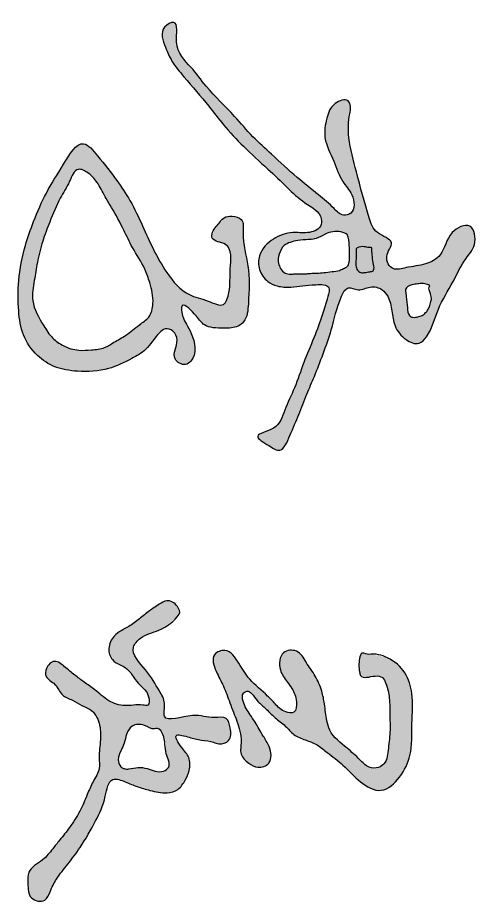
# Model space of a CAD drawing. Extents: x 174641 to 414490, y 73126 to 493158.
# Drawn here: x 370264 to 370778, y 174398 to 175387 of the extents above; entities that cross this region are included whole.
import ezdxf

# ---------------------------------------------------------------- set-up
doc = ezdxf.new("R2010")
doc.units = 0
doc.header["$LTSCALE"] = 1000
doc.header["$MEASUREMENT"] = 0
doc.layers.add('文字和字符', color=7, linetype='Continuous')

msp = doc.modelspace()

# ---------------------------------------------------------------- hatches: boundary and pattern name
at = {"layer": '文字和字符'}
h = msp.add_hatch(color=6, dxfattribs=at)
edge = h.paths.add_edge_path()
edge.add_spline(control_points=[(370635.27, 175279.91), (370635.21, 175279.65), (370631.96, 175243.02), (370644.42, 175212.84), (370653.15, 175174.46), (370662.72, 175145.09), (370688.47, 175138.26), (370672.24, 175120.97), (370682.41, 175103.14), (370701.06, 175109.4), (370718.78, 175109.97), (370741.43, 175122.42), (370742.82, 175146.79), (370772.92, 175161.45), (370777.56, 175132.36), (370761.7, 175115.87), (370750.53, 175090.31), (370732.24, 175062.63), (370726.89, 175036.75), (370712.02, 175020.22), (370695.31, 175027.56), (370680.99, 175045.99), (370683.26, 175069.48), (370670.98, 175084.99), (370657.49, 175088.16), (370645.7, 175080.43), (370632.07, 175088.58), (370620.62, 175065.63), (370616.47, 175042.25), (370605.56, 175011.84), (370596.49, 174987.99), (370586.7, 174965.86), (370578.14, 174942.87), (370569.65, 174923.99), (370559.84, 174899.09), (370544.48, 174909.34), (370523.84, 174921.28), (370555.99, 174926.81), (370562.19, 174950.08), (370574.46, 174974.12), (370583.29, 175002.02), (370595.06, 175028.63), (370604.49, 175053.92), (370609.24, 175071.06), (370614.67, 175089.19), (370590.14, 175089.02), (370574.09, 175085.77), (370555, 175086.16), (370541.65, 175092.38), (370532.82, 175105.01), (370532.87, 175124.89), (370548.46, 175141.29), (370569.48, 175148.48), (370587.24, 175145.56), (370603.06, 175150.56), (370604.72, 175169.37), (370583.22, 175179.83), (370564.6, 175198.21), (370541.9, 175220.01), (370517.02, 175241.98), (370495.2, 175265.65), (370474.47, 175292.76), (370454.63, 175315.57), (370436.44, 175336.93), (370428.8, 175355.04), (370421.35, 175375.01), (370445.17, 175387.15), (370437.14, 175351.5), (370457.32, 175334.04), (370478.05, 175304.88), (370503.52, 175281.38), (370525.96, 175254.12), (370550.35, 175232.46), (370573.92, 175209.96), (370598.59, 175190.78), (370615.14, 175177), (370626.01, 175164.94), (370642.07, 175168.87), (370639.42, 175190.54), (370624.8, 175204.89), (370617.87, 175228.25), (370604.92, 175250.44), (370608.85, 175274.35), (370614.48, 175290.89), (370637.04, 175301.26), (370635.3, 175280.05), (370635.27, 175279.91)], knot_values=[0, 0, 0, 0, 37.200114, 91.320491, 165.552277, 191.794321, 218.377312, 240.981666, 262.088012, 282.142005, 312.686531, 339.649791, 378.667629, 407.600467, 437.073636, 462.079158, 503.038538, 551.641933, 598.38254, 613.574993, 634.379376, 661.836336, 708.993627, 722.171326, 741.234276, 760.297225, 776.271776, 792.569008, 846.885535, 886.364067, 923.879172, 953.564578, 987.654437, 1022.983531, 1050.737693, 1069.313673, 1091.638002, 1119.125063, 1152.028231, 1189.926643, 1231.5094, 1273.175743, 1312.041059, 1340.553805, 1354.652933, 1375.412602, 1414.027671, 1435.47698, 1451.393633, 1473.994605, 1495.440379, 1528.930707, 1560.560192, 1583.420751, 1605.787661, 1617.314314, 1652.832859, 1689.166989, 1730.614602, 1782.406199, 1827.708188, 1864.317555, 1924.161807, 1954.751664, 1978.414961, 2009.901325, 2025.877661, 2056.206106, 2101.924511, 2138.940455, 2203.653812, 2245.874288, 2285.588792, 2339.12041, 2381.889891, 2414.291903, 2431.736174, 2443.518671, 2472.148613, 2496.841057, 2531.490224, 2570.411868, 2600.571575, 2626.813618, 2647.271258, 2667.490218, 2667.490218, 2667.490218, 2667.490218], degree=3, periodic=0)
edge = h.paths.add_edge_path(flags=16)
edge.add_spline(control_points=[(370632.1, 175144.78), (370632.15, 175144.67), (370635.39, 175132.6), (370634.39, 175123.78), (370635.52, 175115.56), (370632.96, 175108.91), (370628.13, 175106.89), (370622.76, 175104.05), (370615.03, 175103.54), (370606.73, 175102.3), (370598.52, 175101.64), (370591.69, 175101.76), (370583.57, 175100.43), (370576.14, 175101.33), (370568.66, 175100.41), (370562.25, 175101.32), (370557.83, 175106.46), (370554.61, 175113.83), (370555.86, 175123.26), (370560.25, 175132.71), (370568.99, 175136.46), (370578.1, 175138.99), (370588.88, 175138.89), (370600.5, 175140.49), (370609.03, 175146.84), (370618.47, 175148.6), (370625.54, 175147.72), (370629.64, 175146.8), (370632.08, 175144.81), (370632.1, 175144.78)], knot_values=[0, 0, 0, 0, 17.404746, 29.387846, 42.985867, 50.266335, 56.954161, 63.801774, 75.581128, 88.455483, 98.941086, 109.792245, 116.806441, 133.072793, 140.441564, 148.341049, 158.751059, 166.832285, 181.387675, 196.945751, 207.369773, 219.600317, 236.294444, 252.093415, 267.338386, 279.187562, 291.635416, 295.082405, 299.162326, 299.162326, 299.162326, 299.162326], degree=3, periodic=0)
edge = h.paths.add_edge_path(flags=16)
edge.add_spline(control_points=[(370724.3, 175086.63), (370724.24, 175086.58), (370726.17, 175075.83), (370725.98, 175069.12), (370723.23, 175061.65), (370719.99, 175057.46), (370716.18, 175054.09), (370711.04, 175052.92), (370706.09, 175051.71), (370699.76, 175054.72), (370699.91, 175064.7), (370698.56, 175072.56), (370698, 175079.35), (370696.38, 175085.25), (370704, 175089.02), (370711.02, 175089.48), (370717.13, 175091.45), (370724.36, 175086.67), (370724.3, 175086.63)], knot_values=[0, 0, 0, 0, 11.032394, 27.080246, 35.7167, 42.398017, 49.241922, 56.254438, 64.042896, 70.017142, 82.400073, 100.141744, 104.717416, 111.155207, 123.02071, 132.051492, 141.212423, 151.788927, 151.788927, 151.788927, 151.788927], degree=3, periodic=0)
h = msp.add_hatch(color=6, dxfattribs=at)
edge = h.paths.add_edge_path()
edge.add_spline(control_points=[(370485.91, 175153.74), (370485.81, 175153.64), (370475.1, 175135.14), (370506.38, 175137.24), (370500.09, 175104.32), (370502.33, 175085.71), (370495.43, 175061.4), (370474.56, 175072.75), (370451.21, 175076.36), (370423.82, 175108.68), (370407.61, 175146.34), (370391.16, 175181.76), (370373.37, 175208.13), (370357.9, 175227.51), (370334.68, 175256.1), (370313.04, 175218.63), (370296.27, 175193.38), (370282.46, 175161.42), (370271.07, 175129.24), (370264.3, 175095.45), (370264.44, 175061.67), (370268.88, 175031.9), (370283.97, 175009.4), (370306.06, 174995.22), (370334, 174990.88), (370364.29, 174992.34), (370388.65, 175004.63), (370410.05, 175016.25), (370417.8, 175031.38), (370428.92, 175040.97), (370439.3, 175037.52), (370445.14, 175023.5), (370433.62, 175007.21), (370450.28, 174997.11), (370465.1, 175008.47), (370461.51, 175029.24), (370453.21, 175044.02), (370447.85, 175052.77), (370445.14, 175073.43), (370464.16, 175054.52), (370473.19, 175040.4), (370492.92, 175040.26), (370508.41, 175040.22), (370520.72, 175050), (370522.47, 175075.47), (370524.08, 175109.03), (370514.16, 175137.55), (370517.54, 175162.75), (370504.03, 175165.69), (370493.66, 175165.48), (370486, 175153.84), (370485.91, 175153.74)], knot_values=[0, 0, 0, 0, 18.772704, 41.477809, 80.044627, 116.802218, 137.16377, 161.475231, 192.122008, 241.084265, 322.841358, 366.476474, 403.599349, 452.266279, 480.822437, 525.281218, 577.345985, 625.678179, 664.966098, 720.530015, 767.556127, 805.470545, 843.947055, 876.303707, 911.805465, 960.132454, 999.3713, 1024.963912, 1058.777917, 1069.239579, 1081.911788, 1097.237565, 1126.410668, 1144.842947, 1154.50106, 1197.467328, 1213.824352, 1225.506518, 1243.541639, 1270.934025, 1289.010321, 1319.830534, 1342.259698, 1352.785688, 1381.704372, 1440.604971, 1492.626113, 1513.017666, 1528.122336, 1540.553544, 1559.179396, 1559.179396, 1559.179396, 1559.179396], degree=3, periodic=0)
edge = h.paths.add_edge_path(flags=16)
edge.add_spline(control_points=[(370369.15, 175175.1), (370369.3, 175174.85), (370383.58, 175149.19), (370392.29, 175129.05), (370405.48, 175110.02), (370412.66, 175088.83), (370417.07, 175070.66), (370412.64, 175051.97), (370398.16, 175043.35), (370386.64, 175032.2), (370372.56, 175025.45), (370360.89, 175017.01), (370346.84, 175016.02), (370331.15, 175014.66), (370315.83, 175019.48), (370301.98, 175029.15), (370290.89, 175046.73), (370278.35, 175067.95), (370282.82, 175092.97), (370286.23, 175114.94), (370291.61, 175137.05), (370300.61, 175160.68), (370310.16, 175184.13), (370321.57, 175201.16), (370329.06, 175221.47), (370345.36, 175213.12), (370355.2, 175200.55), (370360.43, 175189.49), (370369.09, 175175.21), (370369.15, 175175.1)], knot_values=[0, 0, 0, 0, 40.204211, 70.058468, 108.464216, 130.884004, 163.643923, 185.732296, 204.334618, 231.03456, 252.428664, 268.982791, 289.824735, 309.33459, 334.505674, 354.736006, 378.254387, 420.802499, 451.909656, 480.365956, 514.245068, 545.922498, 586.383232, 616.269524, 639.057016, 655.457897, 678.34596, 704.341019, 720.45671, 720.45671, 720.45671, 720.45671], degree=3, periodic=0)
h = msp.add_hatch(color=6, dxfattribs=at)
edge = h.paths.add_edge_path()
edge.add_spline(control_points=[(370444.54, 174720.57), (370444.38, 174720.33), (370422.31, 174699.11), (370403.83, 174697.81), (370387.14, 174679.02), (370409.21, 174657.95), (370420.2, 174638.74), (370430.37, 174622.1), (370423.47, 174596.63), (370460.73, 174611.75), (370478.75, 174603.46), (370498.58, 174606.99), (370502.25, 174592.54), (370503.06, 174578.7), (370490.5, 174574.43), (370480.86, 174578.78), (370469.48, 174579.49), (370457.39, 174582.66), (370449.12, 174584.97), (370437.13, 174587.07), (370447.89, 174569.88), (370456.64, 174561.66), (370457.17, 174546.41), (370451.41, 174534.8), (370444.31, 174523.69), (370428.72, 174519.48), (370413.5, 174523.34), (370397.64, 174527.64), (370385.21, 174532.99), (370366.19, 174540.42), (370362.08, 174511.68), (370351.24, 174488.71), (370336.52, 174462.56), (370320.93, 174441.95), (370307.97, 174426.3), (370300.93, 174412.54), (370295.62, 174397.58), (370275.38, 174401.76), (370276.06, 174418.49), (370274.7, 174435.98), (370292.39, 174444.42), (370302.44, 174457.27), (370312.21, 174469.61), (370323.22, 174482.88), (370333.81, 174499.91), (370341.49, 174517.65), (370347.98, 174533.77), (370356.65, 174546.55), (370354.35, 174563.16), (370357.32, 174579.76), (370356.73, 174598.77), (370348.51, 174614.14), (370335.12, 174618.18), (370325.85, 174625.21), (370312.15, 174628.98), (370308.02, 174643.39), (370294.35, 174648.64), (370295.57, 174661.44), (370305.56, 174671.36), (370317.7, 174661.14), (370327.43, 174652.99), (370338.81, 174644.18), (370349.31, 174637.38), (370358.03, 174629.79), (370368.02, 174621.8), (370384.77, 174616.64), (370398.22, 174620.39), (370411.91, 174617.55), (370411.13, 174632.95), (370401.72, 174639.81), (370393.39, 174650.13), (370386.14, 174662.62), (370369.28, 174666.14), (370364.3, 174683.19), (370371.63, 174698.82), (370387.26, 174705.58), (370400.21, 174715.15), (370410.86, 174724.45), (370421.18, 174730.87), (370431.67, 174737.62), (370443.54, 174733.35), (370444.58, 174720.65), (370444.54, 174720.57)], knot_values=[0, 0, 0, 0, 39.878613, 71.084001, 88.571602, 128.557403, 167.51423, 188.674821, 208.323573, 251.533868, 286.022948, 304.040745, 319.866458, 339.38013, 355.294206, 363.866941, 383.035676, 402.399015, 414.36713, 422.122541, 442.348267, 461.81608, 481.686971, 497.958095, 516.551099, 533.839574, 560.727072, 581.394562, 601.159722, 620.894041, 649.426299, 690.673374, 738.289465, 770.144861, 799.264352, 821.404135, 836.808472, 857.647162, 880.926807, 898.121658, 926.751504, 950.035011, 967.352307, 991.998193, 1021.862108, 1050.46209, 1072.140687, 1094.880373, 1111.335022, 1139.52005, 1164.970822, 1190.259232, 1204.665599, 1221.240117, 1239.017221, 1259.177234, 1277.618397, 1289.978389, 1306.483927, 1324.261031, 1344.706721, 1362.799886, 1383.241029, 1396.927367, 1410.79459, 1436.58756, 1464.687551, 1472.224323, 1485.322698, 1508.470744, 1522.732623, 1540.039638, 1566.844928, 1584.840343, 1605.723939, 1632.903668, 1653.059236, 1673.030566, 1691.341619, 1704.216169, 1722.92022, 1735.167177, 1735.167177, 1735.167177, 1735.167177], degree=3, periodic=0)
edge = h.paths.add_edge_path(flags=16)
edge.add_spline(control_points=[(370420.27, 174592.84), (370420.36, 174592.83), (370433.5, 174581.2), (370426.25, 174567.62), (370436.57, 174550.93), (370426.46, 174543.99), (370417.67, 174544.85), (370408.72, 174548.42), (370398.56, 174550.28), (370390.21, 174547.47), (370383.43, 174547.45), (370378.04, 174550.65), (370375.22, 174559.01), (370379.45, 174567.83), (370383.89, 174576.76), (370385.28, 174586.67), (370391.2, 174598.13), (370406.71, 174597.88), (370412.29, 174591.52), (370420.24, 174592.85), (370420.27, 174592.84)], knot_values=[0, 0, 0, 0, 12.518583, 43.117128, 64.43384, 73.999097, 86.909074, 99.916825, 114.388405, 128.459585, 136.124934, 141.701946, 153.518143, 168.483557, 180.957273, 194.904784, 210.427714, 229.577537, 246.211116, 250.540926, 250.540926, 250.540926, 250.540926], degree=3, periodic=0)
h = msp.add_hatch(color=6, dxfattribs=at)
edge = h.paths.add_edge_path()
edge.add_spline(control_points=[(370656.55, 174675.72), (370656.76, 174675.75), (370683.49, 174673.34), (370697.55, 174656.58), (370707.18, 174628.93), (370703.57, 174597.91), (370705.56, 174564.95), (370692.89, 174538.65), (370671.06, 174518.06), (370644.82, 174533.03), (370629.42, 174551.7), (370612.05, 174564.26), (370598.94, 174575.2), (370585.67, 174580.16), (370572.05, 174584.84), (370563.41, 174596.63), (370550.97, 174604.72), (370541.55, 174615.35), (370531.47, 174623.36), (370526.95, 174631.04), (370520.85, 174635.74), (370514.29, 174631.76), (370516.17, 174619.94), (370522.33, 174610.15), (370531.17, 174597.92), (370537.48, 174585.45), (370546.65, 174572.23), (370549.39, 174553.22), (370532.53, 174547.8), (370521.48, 174553.98), (370511.43, 174563.95), (370515.62, 174581.75), (370509.34, 174600.84), (370501.39, 174620.84), (370494.65, 174640.34), (370485.72, 174655.68), (370478.97, 174675.59), (370499.99, 174683.88), (370511.71, 174664.89), (370523.45, 174645.89), (370540.14, 174633.07), (370552.45, 174619.72), (370560.65, 174611.2), (370575.37, 174609.04), (370576.57, 174625.17), (370572.18, 174635.96), (370563.8, 174646.73), (370555.45, 174658.46), (370556.71, 174679.7), (370578.22, 174681.89), (370586.64, 174665.75), (370597.05, 174651.93), (370604.07, 174635.92), (370607.4, 174618.91), (370608.59, 174604.16), (370613.75, 174585.13), (370630.3, 174572.72), (370645.07, 174559.84), (370655.09, 174548.67), (370666.52, 174548.21), (370677.05, 174555.32), (370678.11, 174572.12), (370680.79, 174589.7), (370679.59, 174608.48), (370680.14, 174626.24), (370676.93, 174640.09), (370672.24, 174650.98), (370661.07, 174652.55), (370647.76, 174647.22), (370645.28, 174660.19), (370645.43, 174667.35), (370647.34, 174679.57), (370656.47, 174675.71), (370656.55, 174675.72)], knot_values=[0, 0, 0, 0, 29.30094, 65.038017, 98.639858, 145.229586, 194.795516, 232.114749, 266.925891, 301.913022, 339.267477, 370.852415, 390.177296, 409.795645, 429.660369, 448.333163, 468.729795, 490.881928, 507.437968, 521.157629, 529.07634, 535.254347, 547.876184, 571.501508, 585.319952, 610.337259, 628.877614, 654.734455, 672.908705, 688.379255, 706.720612, 726.29753, 758.239497, 788.950264, 816.810279, 842.152582, 868.097908, 885.262369, 914.728674, 944.648733, 982.813695, 999.650213, 1020.22886, 1032.723569, 1049.493141, 1071.095002, 1083.923681, 1105.362623, 1132.075217, 1152.211283, 1174.931511, 1200.704595, 1226.158921, 1246.312234, 1272.681377, 1287.962092, 1326.688213, 1353.277295, 1371.722858, 1386.128581, 1396.514529, 1421.520631, 1449.460288, 1472.518928, 1499.291724, 1522.558099, 1533.076665, 1544.456492, 1567.099854, 1573.093813, 1593.678612, 1602.883204, 1613.437455, 1613.437455, 1613.437455, 1613.437455], degree=3, periodic=0)

# ---------------------------------------------------------------- linework, layer by layer
at = {"layer": '文字和字符', "color": 6}
for points, start_tangent, end_tangent in [([(370635.27, 175279.91), (370634.24, 175253.12), (370642.48, 175215), (370656.89, 175163.48), (370666.16, 175147), (370681.6, 175135.67), (370676.46, 175120.21), (370683.66, 175106.82), (370698.08, 175107.85), (370719.7, 175111.97), (370736.18, 175122.27), (370749.56, 175147), (370769.12, 175154.21), (370774.27, 175133.6), (370765.01, 175118.15), (370750.59, 175092.39), (370734.12, 175061.48), (370720.73, 175030.57), (370712.49, 175023.36), (370698.08, 175027.48), (370685.72, 175042.94), (370677.49, 175075.91), (370671.31, 175083.12), (370657.92, 175086.21), (370644.54, 175083.12), (370633.21, 175085.18), (370626, 175075.91), (370614.48, 175038.5), (370605.36, 175011.55), (370595.58, 174986.34), (370587.27, 174966.63), (370578.23, 174943.79), (370568.34, 174920.33), (370557.02, 174903.84), (370544.66, 174908.99), (370532.3, 174919.3), (370549.81, 174928.57), (370562.58, 174948.55), (370573.4, 174973.63), (370583.77, 175001.74), (370595.11, 175029.54), (370604.75, 175055.84), (370610.6, 175075.54), (370611.71, 175085.64), (370597.08, 175088.79), (370569.37, 175086.21), (370553.96, 175087.41), (370543.63, 175092.39), (370534.36, 175105.79), (370534.36, 175121.24), (370549.81, 175139.79), (370571.43, 175147), (370587.91, 175147), (370602.32, 175154.21), (370603.35, 175162.45), (370585.07, 175180.37), (370565.25, 175197.48), (370543.63, 175218.09), (370516.31, 175243.52), (370494.21, 175267.55), (370477.73, 175288.15), (370449.93, 175321.12), (370436.55, 175338.64), (370429.34, 175354.09), (370428.31, 175376.76), (370438.61, 175381.91), (370441.7, 175360.28), (370457.91, 175331.6), (370474.64, 175310.82), (370506.56, 175276.82), (370526.93, 175254.22), (370547.75, 175234.58), (370576.33, 175208.67), (370600.26, 175189.24), (370617.77, 175173.79), (370628.06, 175166.58), (370636.3, 175168.64), (370637.33, 175189.24), (370627.44, 175204.03), (370617.28, 175226.85), (370607.47, 175253.12), (370609.53, 175274.76), (370618.8, 175291.24), (370633.21, 175294.34), (370635.27, 175279.91)], (-0.237905, -0.971288), (-0.237905, -0.971288)), ([(370485.91, 175153.74), (370481.63, 175140.91), (370496.36, 175133.77), (370501.71, 175106.5), (370500.16, 175080.06), (370493.98, 175066.75), (370476.88, 175070.55), (370455.98, 175077.68), (370430.8, 175102.4), (370403.63, 175154.68), (370389.64, 175182.84), (370374.99, 175205.23), (370353.48, 175232.92), (370337.92, 175246.39), (370315.53, 175223.47), (370296.3, 175191.25), (370282.08, 175159.46), (370272.88, 175132.68), (370265.36, 175093.35), (370265.36, 175059.46), (370270.79, 175032.69), (370286.26, 175009.67), (370305.91, 174997.12), (370331, 174992.1), (370365.7, 174995.03), (370391.63, 175006.33), (370407.1, 175016.37), (370422.57, 175035.2), (370428.84, 175039.38), (370437.62, 175036.87), (370442.22, 175026.83), (370440.13, 175005.91), (370451.83, 174999.63), (370457.69, 175003.4), (370458.11, 175034.36), (370452.67, 175044.82), (370448.91, 175052.35), (370448.07, 175065.32), (370463.96, 175053.6), (370472.74, 175043.98), (370494.64, 175040.27), (370510.63, 175042.64), (370516.55, 175047.38), (370521.88, 175067.52), (370521.44, 175109.97), (370516.04, 175147.07), (370513.99, 175161.62), (370503.75, 175165.31), (370494.94, 175163.67), (370485.91, 175153.74)], (-0.705818, -0.708393), (-0.705818, -0.708393)), ([(370369.15, 175175.1), (370382.84, 175149.57), (370392.45, 175130.32), (370406.14, 175106.26), (370411.69, 175091.09), (370415.38, 175067.77), (370410.58, 175052.6), (370400.22, 175044.09), (370385.06, 175032.24), (370371.74, 175024.47), (370361.38, 175018.55), (370346.59, 175015.96), (370332.53, 175015.59), (370315.15, 175020.77), (370303.32, 175029.28), (370293.33, 175042.98), (370281.12, 175071.1), (370282.82, 175093.46), (370286.3, 175113.67), (370292.22, 175137.35), (370299.99, 175158.82), (370311.82, 175185.47), (370322.2, 175204.34), (370331.79, 175217.67), (370342.89, 175213.6), (370353.98, 175201.39), (370363.23, 175185.1), (370369.15, 175175.1)], (0.501914, -0.864918), (0.501914, -0.864918)), ([(370632.1, 175144.78), (370634.61, 175132.49), (370634.75, 175123.86), (370634.61, 175114.06), (370632.38, 175109.31), (370628.23, 175106.85), (370623.72, 175104.84), (370615.35, 175103.45), (370606.14, 175102.33), (370598.6, 175101.77), (370590.79, 175101.49), (370585.76, 175100.93), (370574.04, 175100.93), (370568.74, 175100.65), (370563.16, 175101.77), (370557.85, 175107.08), (370555.62, 175112.46), (370556.36, 175122.92), (370561.92, 175132.65), (370568.59, 175136.12), (370577.11, 175138.36), (370589.11, 175139.2), (370600.28, 175141.43), (370610.05, 175146.46), (370618.42, 175148.13), (370627.35, 175147.3), (370629.7, 175146.49), (370632.1, 175144.78)], (0.416279, -0.909237), (0.416279, -0.909237)), ([(370659.64, 175130.11), (370660.18, 175122.08), (370661.27, 175113.24), (370662.08, 175106.03), (370661.4, 175104.4), (370657.73, 175103.31), (370651.35, 175102.36), (370646.32, 175102.77), (370643.19, 175106.17), (370641.83, 175111.75), (370642.37, 175124.8), (370642.37, 175128.75), (370649.71, 175131.33), (370655.15, 175130.56), (370657.96, 175130.43), (370659.64, 175130.11)], (0.01108, -0.999939), (0.01108, -0.999939)), ([(370724.3, 175086.63), (370725.47, 175078.76), (370725.08, 175067.2), (370722.77, 175061.42), (370719.89, 175057.57), (370716.03, 175054.49), (370711.22, 175052.95), (370705.64, 175052.37), (370701.79, 175054.3), (370699.67, 175062.97), (370698.32, 175075.68), (370697.94, 175078.95), (370697.55, 175083.58), (370704.48, 175088.59), (370710.89, 175089.72), (370717.49, 175090.04), (370724.3, 175086.63)], (-0.790293, -0.61273), (-0.790293, -0.61273)), ([(370444.54, 174720.57), (370421.89, 174702.87), (370401.38, 174693.67), (370393.59, 174683.76), (370407.04, 174658.27), (370422.6, 174634.9), (370428.26, 174620.74), (370428.26, 174606.58), (370459.39, 174607.29), (370484.16, 174605.17), (370497.09, 174604.01), (370501.62, 174593.55), (370499.88, 174579.59), (370489.07, 174575.75), (370483.14, 174577.5), (370469.55, 174579.94), (370455.95, 174583.08), (370447.58, 174585.17), (370442.01, 174585.52), (370447.24, 174571.92), (370455.25, 174560.4), (370455.95, 174546.1), (370451.42, 174535.29), (370443.05, 174524.82), (370431.2, 174520.98), (370412.03, 174523.77), (370397.73, 174527.96), (370384.48, 174533.19), (370370.54, 174535.98), (370362.13, 174517.22), (370351.26, 174489.55), (370333.98, 174459.91), (370320.33, 174441.45), (370307.71, 174424.68), (370300.41, 174410.5), (370294.48, 174401.11), (370279.67, 174403.58), (370275.72, 174419.89), (370276.71, 174432.24), (370292.01, 174446.07), (370303.37, 174458.43), (370311.14, 174468.19), (370322.13, 174482.14), (370333.49, 174500.42), (370342.04, 174519.18), (370348.45, 174533.42), (370355.21, 174548.35), (370355.21, 174560.21), (370356.7, 174580.47), (370355.21, 174598.75), (370345.34, 174614.06), (370335.96, 174618.51), (370325.59, 174624.44), (370314.23, 174630.37), (370305.84, 174642.23), (370295.96, 174651.12), (370296.46, 174660.01), (370305.34, 174667.92), (370316.7, 174661.99), (370328.06, 174652.6), (370338.43, 174644.7), (370350.43, 174636.16), (370358.04, 174629.88), (370366.08, 174623.94), (370383.85, 174618.51), (370404.1, 174619), (370409.53, 174619), (370410.52, 174628.39), (370400.55, 174641.77), (370394.03, 174649.72), (370386.32, 174659.52), (370370.03, 174669.89), (370366.08, 174682.25), (370372, 174696.08), (370388.3, 174706.95), (370400.15, 174715.35), (370411.37, 174724.36), (370422.37, 174731.66), (370430.76, 174735.61), (370442.61, 174729.18), (370444.54, 174720.57)], (-0.530433, -0.847727), (-0.530433, -0.847727)), ([(370656.55, 174675.72), (370677.3, 174671.82), (370696.76, 174654.95), (370704.54, 174632.02), (370704.62, 174598.45), (370702.38, 174562.8), (370690.7, 174538.57), (370670.38, 174523.86), (370647.04, 174533.38), (370627.58, 174551.98), (370609.85, 174566.26), (370598.61, 174574.48), (370585.64, 174580.1), (370572.67, 174586.16), (370563.16, 174595.68), (370551.75, 174604.95), (370540.24, 174616.01), (370531.59, 174624.23), (370525.39, 174631.93), (370520.35, 174634.62), (370516.46, 174632.45), (370516.03, 174623.37), (370523.81, 174608.23), (370529.43, 174600.01), (370538.51, 174584.43), (370545, 174572.75), (370544.76, 174554.12), (370532.46, 174549.61), (370522.26, 174554.12), (370513.86, 174564.32), (370513.86, 174578.43), (370509.06, 174600.94), (370501.26, 174621.65), (370493.97, 174640.36), (370485.96, 174656.78), (370484.16, 174675.39), (370495.56, 174680.19), (370511.16, 174665.78), (370523.46, 174648.07), (370543.44, 174629.17), (370551.85, 174620.43), (370563.66, 174611.45), (370572.66, 174611.15), (370575.66, 174622.86), (370570.56, 174637.56), (370565.16, 174645.07), (370557.66, 174658.58), (370561.26, 174677.49), (370575.66, 174679.29), (370586.46, 174666.98), (370596.54, 174651.39), (370603.85, 174634.56), (370606.88, 174620.36), (370609.55, 174601.54), (370612.85, 174591.04), (370632.13, 174570.86), (370646.39, 174558.05), (370656.76, 174549.75), (370667.14, 174549.45), (370673.37, 174553.6), (370678.28, 174570.94), (370680.19, 174590.99), (370679.89, 174607.6), (370679.3, 174626.89), (370675.44, 174643.2), (370671.59, 174649.73), (370663.58, 174651.51), (370647.28, 174652.1), (370646.09, 174656.26), (370646.09, 174671.09), (370649.05, 174677.03), (370656.55, 174675.72)], (0.987286, 0.158954), (0.987286, 0.158954)), ([(370420.27, 174592.84), (370426.47, 174586.29), (370430.27, 174564.57), (370432.68, 174549.4), (370427.16, 174545.26), (370417.86, 174545.26), (370408.9, 174548.02), (370398.56, 174549.4), (370388.57, 174547.68), (370383.06, 174548.02), (370379.61, 174550.09), (370376.51, 174558.02), (370379.71, 174568.32), (370383.29, 174576.56), (370385.81, 174586.29), (370392.02, 174595.6), (370405.8, 174596.29), (370417.17, 174592.5), (370420.27, 174592.84)], (0.989169, -0.146784), (0.989169, -0.146784))]:
    msp.add_spline(points, degree=3, dxfattribs=dict(at, start_tangent=start_tangent, end_tangent=end_tangent))

doc.saveas('drawing.dxf')
